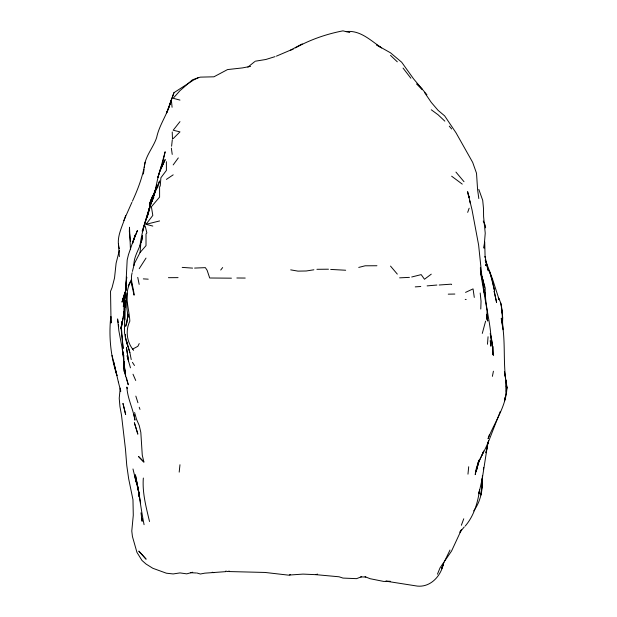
<?xml version="1.0" encoding="UTF-8"?>
<svg xmlns="http://www.w3.org/2000/svg" width="617" height="617" viewBox="0 0 617 617"><rect width="100%" height="100%" fill="white"/><g stroke="black" fill="none" stroke-linecap="round" stroke-linejoin="round"><path stroke-width="0.93" d="M166.389 161.685L166.389 170.431L160.898 177.735L160.235 185.964L159.595 186.851L159.602 197.07L151.389 206.757L152.808 215.418L146.013 224.318L152.808 226.069M468.966 197.679L468.966 195.936L469.113 197.748M502.253 321.426C502.385 313.382 502.446 304.783 498.359 297.587M482.193 480.219L482.232 478.453C482.98 489.79 480.566 501.729 473.64 510.961M124.935 304.613L124.85 307.436L125.313 292.396L125.135 298.034M482.201 481.892L482.409 475.576M480.774 309.024L481.044 301.335L480.196 293.006M121.271 326.092L121.032 328.753L121.965 321.449L121.148 328.822L123.115 348.559L121.981 334.514M126.994 322.791L128.035 314.176M123.762 303.703L123.331 306.556L123.932 299.06L125.637 290.013L127.179 259.95L128.475 254.628L135.2 234.984L132.825 243.029M127.873 317.022L128.051 314.315M143.337 478.044C142.18 492.698 146.175 507.351 149.522 521.527M127.063 293.029L126.516 300.556L126.886 308.608L128.159 317.184M133.943 265.626C133.442 254.759 141.995 246.26 142.535 235.393L141.362 242.496M132.431 271.38L134.344 263.652L140.074 252.5L140.738 244.278M487.476 344.263L488.055 336.751M502.523 323.262L502.716 317.616L501.922 311.215M125.637 290.013L126.716 277.141L125.367 292.049L125.544 290.692M132.138 272.768C129.863 280.473 133.773 287.561 134.09 295.173L130.943 281.298C123.223 294.594 129.107 307.443 129.84 321.148C125.212 330.581 126.832 342.435 133.619 350.34M467.971 474.164L468.696 466.745M179.192 472.128L179.971 464.74M171.595 146.206L172.297 139.789M484.6 242.658L483.998 248.142L485.232 233.172L483.589 216.536L483.512 208.646L482.71 200.348L478.807 189.365M120.222 388.093L119.22 398.289L119.945 406.557L121.518 415.303L125.467 449.153L126.755 465.388L128.652 478.684L132.971 499.716L133.28 515.226L131.783 531.029L132.431 536.512L136.935 552.331L141.956 560.429L146.013 564.015L152.808 568.272L166.389 573.208L173.176 573.941L179.971 572.908L186.766 573.856L192.705 572.221M144.293 167.785C144.764 156.463 153.209 147.957 156.641 137.568C158.97 126.315 165.726 116.59 169.528 105.8L166.389 113.443L173.963 92.673L193.553 80.033L198.312 77.711L200.348 77.133L213.929 76.801L227.519 69.582L242.458 67.909L250.602 66.343M145.057 162.256C143.051 175.783 138.085 188.794 132.431 201.173M140.005 245.605C142.62 226.208 149.607 207.698 155.739 189.234M506.225 392.211L506.958 386.882L504.413 371.534L504.706 373.208M162.472 163.605L165.155 151.751L160.073 170.377C156.147 181.599 155.792 193.784 150.486 204.597L155.145 191.602M124.287 312.001L123.886 316.745L123.971 299.083L126.238 287.846M143.375 174.025L144.054 169.513M124.048 301.806L124.333 299.901M124.619 298.003L124.912 296.098M125.197 294.193L125.482 292.296L124.125 299.176L125.529 292.142M124.364 311.061L123.223 317.123M128.058 315.14L125.637 326.331L126.655 323.678M505.13 397.325L504.467 401.127L505.979 393.985M506.295 390.684L506.958 386.882C506.542 405.785 494.795 421.696 488.062 438.71L489.443 434.607M123.061 318.025L121.148 328.822L124.241 311.199M479.625 489.721C477.766 502.701 473.964 515.935 465.226 526.046M146.244 219.791L149.252 207.991M125.822 290.352L126.153 288.579M479.625 489.659L478.807 493.801L482.301 478.414L487.345 446.145L485.957 452.77L488.494 440.993M492.397 376.362L493.415 371.218M146.977 217.654L150.378 204.535L159.595 180.935L158.484 184.614M482.286 333.419L485.602 321.156M483.327 469.352L483.728 467.578M125.845 290.676L126.254 288.91M119.366 250.417L116.112 263.174L114.531 277.951L112.055 287.661L110.528 291.324L111.052 323L110.805 316.452C108.654 336.566 110.667 356.402 116.983 375.622L112.055 355.5M142.635 231.437L146.013 219.644M488.016 442.389C484.075 453.287 476.185 462.619 475.237 474.643L478.815 460.197L477.805 464.161L483.489 451.752M147.532 216.112L149.916 207.605L142.18 231.174L143.46 228.807M157.458 188.038L158.207 185.532M155.939 188.44L157.019 184.838L154.882 191.455L155.646 189.812M488.664 440.515L487.584 443.993L500.287 411.462M443.669 562.449C441.633 575.191 431.144 587.461 417.339 586.096L385.849 581.152L390.515 581.391L383.728 581.438L370.146 578.715L365.048 576.725M171.595 99.144L169.397 105.723L173.963 92.673M149.877 206.942L152.808 198.15M467.686 212.364L469.159 208.207M169.822 104.983L171.264 100.918M123.824 220.577L131.922 202.307M132.431 243.075L137.406 230.511L132.979 241.548M437.453 574.188L440.037 567.833L451.544 551.066L461.485 529.641L459.881 532.232L464.269 526.926M443.515 563.545L441.595 568.735L443.993 562.272M461.369 525.252L463.753 518.789M155.607 189.789L149.391 203.965L155.931 189.118M125.637 215.541C122.744 226.215 115.649 237.445 119.343 248.666M482.016 455.053L483.643 450.973M449.986 550.056L444.849 560.706M150.378 204.535L153.88 197.147M151.828 197.533L152.808 195.52M139.226 343.576L137.861 346.314L132.431 349.207M128.189 285.833L131.259 279.763M139.218 268.673L146.013 258.091M173.176 164.916L178.305 157.921M220.724 270.022L222.66 267.562M179.971 121.634L173.184 130.226L179.971 131.868L173.184 138.617M140.074 252.5L146.013 245.635L146.013 233.997L146.846 232.902L145.188 226.015M247.887 67.122L254.682 61.654M431.268 274.156L424.473 279.254L421.187 274.619L411.716 276.994M166.389 179.4L173.184 174.842M295.435 47.895C310.143 39.712 326.401 34.02 342.975 30.85L349.762 32.539M276.431 56.139L290.468 50.147L302.23 43.907M465.55 292.389L473.054 288.879L474.288 297.433M361.655 576.71L356.557 578.653L342.975 578.083L339.065 576.787L316.058 574.674M198.312 77.711L192.45 79.817L179.971 90.684L173.176 98.288L179.971 100.093M317.508 574.088L315.804 574.666L302.978 574.103L289.512 575.036M290.468 50.147L293.106 49.314M275.059 56.625L265.888 59.479L255.299 61.206M229.215 571.072L227.519 571.581L225.814 571.049M290.337 574.705L288.64 575.16L265.079 572.453L229.154 571.558M358.732 267.423L365.148 265.796L376.933 265.742M146.013 224.318L159.595 220.948M313.876 269.791L306.217 270.986L297.972 271.125L290.7 269.868M196.954 573L200.348 574.018L204.767 573.162L225.737 571.643M427.118 285.887L436.89 285.039M439.188 285.008L451.289 284.159L451.644 284.638M415.249 286.874L420.771 286.504M399.608 277.843L409.41 277.372M194.594 268.079L205.361 267.647L207.142 270.331L209.695 277.997L231.437 278.174M448.258 294.155L454.837 294.047M316.914 269.313L328.475 269.205M168.418 277.689L178.051 277.627M345.674 270.238L330.681 269.421M236.859 277.989L245.219 278.059M360.652 576.903L365.796 577.042M346.083 31.614C360.166 29.793 370.886 40.73 381.645 47.887L376.725 45.041L390.515 52.823L401.69 62.24L413.606 78.891L426.91 94.74M190.375 572.699L196.229 572.992M143.306 278.876L148.211 279.177M182.2 267.392L192.597 268.117M465.226 299.384L466.174 299.5M212.233 572.237L213.929 572.707M431.268 109.772L438.055 114.747L444.849 121.148M451.644 176.2L462.264 184.121M390.522 55.368L397.309 61.831M143.892 462.04L138.501 456.48L143.892 462.04L142.265 455.138L140.823 432.44L139.234 425.514L136.504 419.252L134.599 412.511M417.686 84.753L422.367 89.519L416.768 83.85L417.339 84.583M390.515 266.089L397.309 274.11M449.276 126.146L451.644 128.968M455.94 172.081L464.007 181.707M410.891 78.236L403.048 68.086M424.481 92.419L431.268 102.399L438.062 110.327L444.649 115.865L456.032 132.825L472.691 162.41L476.517 173.246L477.589 189.542L478.807 198.543M132.431 362.326L134.491 365.511M486.543 314.709L487.731 320.886L486.605 319.074L487.16 310.906L481.021 275.244L480.404 267.755L480.566 274.889M483.242 221.025L485.417 225.645L485.602 227.874M133.002 374.218L135.725 380.496M498.305 297.556L499.184 299.793L492.389 278.691L485.386 260.173M139.218 407.243L139.982 409.403M130.943 281.298L132.431 285.64M125.637 339.319L129.848 352.508L131.236 359.549M485.217 260.081L488.379 270.994L485.016 256.579L485.109 257.196L484.7 241.748M135.833 396.114L137.93 402.747M118.387 382.131L120.731 391.325L120.392 389.342M481.676 275.876L485.224 288.062C484.623 307.675 492.289 326.509 490.901 346.237L490.207 340.661M126.986 355.724L130.465 367.84M126.439 340.491L129.848 352.508M483.489 289.774L485.186 295.882L484.715 292.149M138.015 487.569L135.424 478.237L139.226 494.433L135.378 474.797C138.987 491.302 140.722 508.115 144.077 524.681M127.341 388.725L126.878 387.029C127.434 398.482 133.172 408.878 134.946 420.154L133.928 414.47M481.661 275.853L484.453 286.882M126.986 379.933L128.282 384.792L124.287 371.403L123.662 361.647L125.637 375.992L122.359 348.998L123.701 358.678M113.705 361.832L118.495 382.594M501.366 308.593L501.806 310.297M134.521 475.298L136.203 482.17L132.979 468.974M468.303 195.165L467.617 191.632L472.02 209.826L478.615 245.034L482.101 278.421L485.186 295.882L483.581 289.45L483.836 291.263M484.438 286.828L482.509 278.653L483.535 283.673M125.845 338.101L127.65 345.936M137.753 277.365L139.172 284.391M486.451 314.408L487.731 320.886M504.999 374.889L505.578 378.244C503.148 358.377 505.778 338.116 501.243 318.465L503.063 329.733L502.246 317.886M126.562 377.936L126.77 379.123M140.63 503.14L138.239 488.834M125.621 339.25L124.433 332.116L124.881 300.479L124.958 319.722M118.148 322.591L117.585 318.927L118.85 330.658L123.647 356.094L123.493 353.703L123.809 363.845L124.781 371.125L123.77 362.117M118.425 324.419L118.703 326.246M469.799 200.733L470.154 203.093M500.834 303.016L502.307 313.613M171.364 148.165L172.228 154.412M140.992 512.82L142.126 521.319L141.717 518.195M130.472 241.409L129.346 231.606L129.493 227.241L130.465 249.654M118.472 243.484L119.351 256.626M123.67 356.425L123.454 353.263M171.457 101.057L172.081 107.273M121.503 328.9L121.888 333.581M123.284 353.479L123.732 359.896M125.436 334.445L125.575 336.304M493.13 346.677L493.569 355.623M123.493 353.703L123.693 358.176M172.236 131.984L172.459 138.856M482.317 482.455L480.928 494.888L482.317 482.455M150.216 204.443L149.322 208.824L151.389 198.913L150.216 204.443M477.782 465.334L476.293 471.126L478.807 461.593L477.782 465.334M123.076 298.566L121.996 302.145L124.904 292.628L123.076 298.566M159.595 171.804L157.844 177.472L162.117 164.253L159.595 171.804M162.826 164.662L159.98 170.863L165.194 159.572L162.826 164.662M146.013 559.064L138.902 551.197L146.013 559.064M490.847 275.629L489.212 270.508L492.397 280.666L494.564 290.954L490.847 275.629M137.352 432.286L134.352 422.714L137.83 434.175L137.352 432.286M485.471 264.832L485.602 265.372L485.471 264.832M125.637 414.454L122.991 403.526L125.637 414.454M491.525 338.756L490.253 333.627L492.397 344.155L492.613 354.821L492.397 342.443L492.605 346.985L491.525 338.756M494.687 293.53L494.124 291.209L496.6 302.477L494.687 293.53M128.537 361.115L126.454 347.572L128.537 361.115M139.157 496.068L138.146 488.517L139.218 496.94L139.157 496.068M124.287 371.403L123.847 361.755L124.287 371.403M506.141 386.219L505.979 379.964L506.279 393.978L506.141 386.219"/></g></svg>
